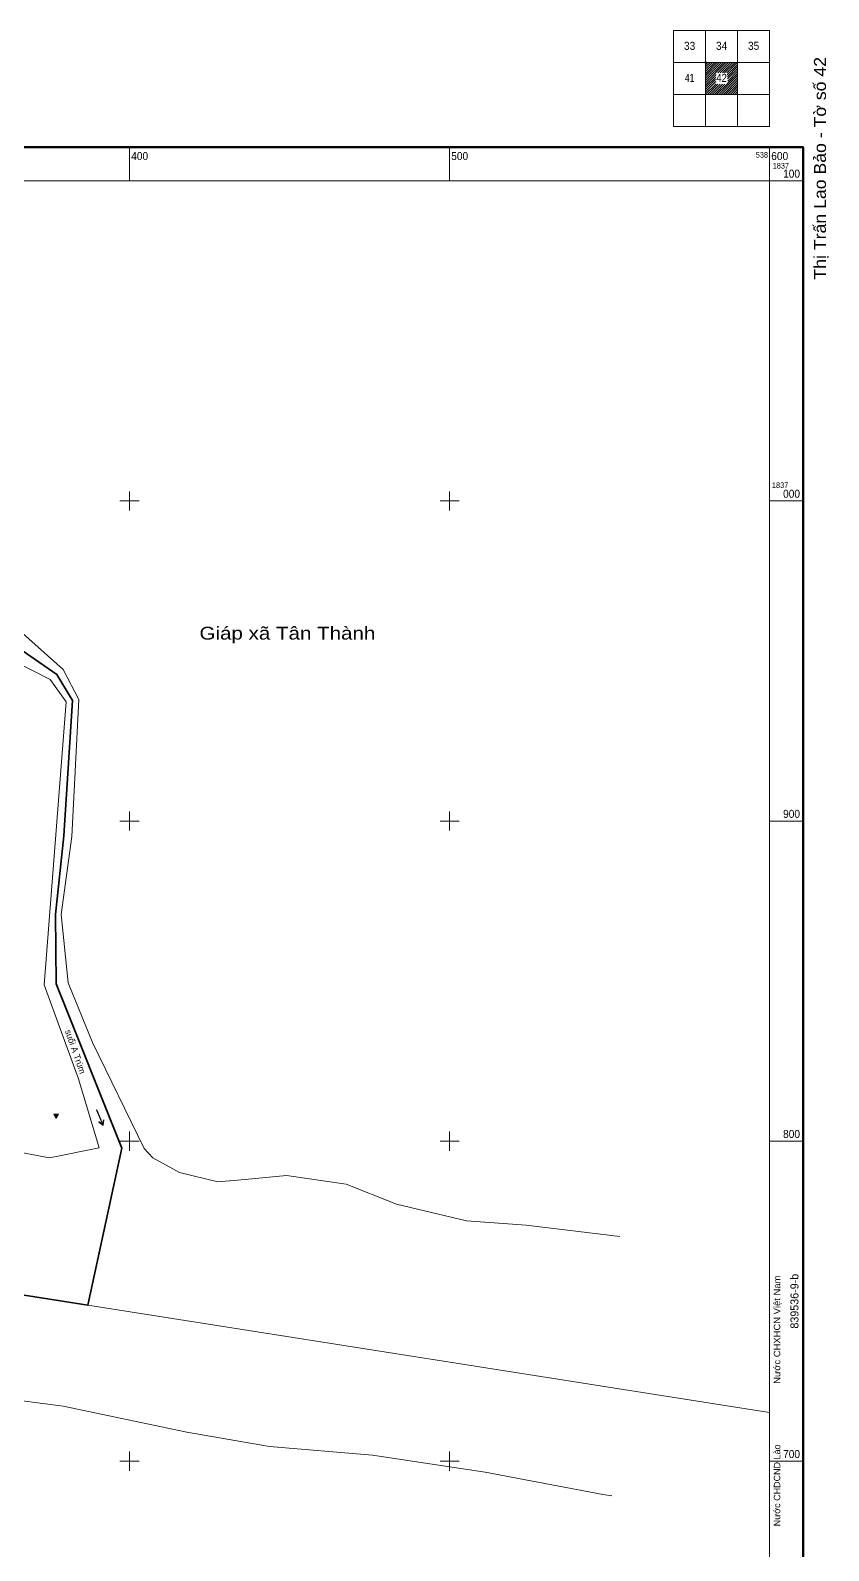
# Model space of a CAD drawing. Header units: metres. Extents: x 537890 to 538618, y 1836364 to 1837147.
# Drawn here: x 538369 to 538618.4, y 1836672.1 to 1837147 of the extents above; entities that cross this region are included whole.
import ezdxf
from ezdxf.enums import TextEntityAlignment as Align

# ---------------------------------------------------------------- set-up
doc = ezdxf.new("R2010")
doc.units = ezdxf.units.M
doc.header["$LTSCALE"] = 0.8
doc.header["$PDMODE"] = 32
doc.header["$PDSIZE"] = 0.4
for name, color, linetype, lineweight in [('31', 7, 'Continuous', 13), ('35', 7, 'Continuous', 13), ('40', 7, 'Continuous', 13), ('46', 7, 'Continuous', 13), ('47', 7, 'Continuous', 13), ('54', 7, 'Continuous', 35), ('63', 7, 'Continuous', 13)]:
    doc.layers.add(name, color=color, linetype=linetype, lineweight=lineweight)
for name, color, linetype in [('39', 7, 'Continuous'), ('41', 7, 'Continuous'), ('58', 7, 'Continuous')]:
    doc.layers.add(name, color=color, linetype=linetype)

msp = doc.modelspace()

# ---------------------------------------------------------------- hatches: boundary and pattern name
at = {"layer": '47'}
msp.add_hatch(color=256, dxfattribs=at).paths.add_polyline_path([(538376.29, 1836808.45), (538377.79, 1836808.45), (538377.04, 1836807.16)])

# ---------------------------------------------------------------- linework, layer by layer
at = {"layer": '31'}
for p, q in [((538363.57, 1836961.29), (538379.24, 1836947.36)), ((538379.24, 1836947.36), (538384.15, 1836937.95)), ((538373.34, 1836848.83), (538380.19, 1836937.28)), ((538384.15, 1836937.95), (538382, 1836895.16)), ((538382, 1836895.16), (538378.59, 1836870.81)), ((538378.59, 1836870.81), (538380.8, 1836849.41)), ((538384.03, 1836819.43), (538373.34, 1836848.83)), ((538380.8, 1836849.41), (538388.4, 1836830.87)), ((538388.4, 1836830.87), (538404.55, 1836797.68)), ((538390.51, 1836797.9), (538384.03, 1836819.43)), ((538329.8, 1836803.32), (538375, 1836794.78)), ((538375, 1836794.78), (538390.51, 1836797.9)), ((538553.16, 1836770.21), (538523.91, 1836773.8))]:
    msp.add_line(p, q, dxfattribs=at)
for points in [[(538211.93, 1837000), (538208.23, 1836986.78), (538212.07, 1836960.38), (538214.88, 1836956.49), (538220.14, 1836953.11), (538246.4, 1836955.28), (538327.7, 1836963.01), (538358.54, 1836952.68), (538375.23, 1836944.19), (538380.19, 1836937.28)], [(538523.91, 1836773.8), (538505.31, 1836775.14), (538483.45, 1836780.33), (538467.65, 1836786.61), (538448.98, 1836789.28), (538436.16, 1836788), (538427.55, 1836787.29), (538415.6, 1836790.25), (538407.25, 1836794.79), (538404.55, 1836797.68)], [(537936.29, 1836756.93), (537963.89, 1836757.68), (537992.98, 1836756.81), (538025.45, 1836756.71), (538052.89, 1836755.07), (538090.86, 1836750.97), (538123.31, 1836747.78), (538162.32, 1836744.58), (538197.71, 1836739.41), (538263.93, 1836729.9), (538329, 1836723.73), (538379.23, 1836717.19), (538417.85, 1836709.12), (538443.69, 1836704.58), (538475.88, 1836701.94), (538511.1, 1836696.56), (538547.84, 1836689.61), (538550.69, 1836689.16)]]:
    msp.add_lwpolyline(points, dxfattribs=at)
at = {"layer": '35'}
for p, q in [((538391.51, 1836805.27), (538390.41, 1836806.12)), ((538391.82, 1836806.68), (538391.63, 1836805.3))]:
    msp.add_line(p, q, dxfattribs=at)
for points in [[(538391.63, 1836805.3), (538389.78, 1836809.74), (538389.65, 1836809.68), (538391.51, 1836805.27)], [(538390.35, 1836805.98), (538391.74, 1836804.9), (538391.96, 1836806.67)]]:
    msp.add_lwpolyline(points, dxfattribs=at)
at = {"layer": '40'}
msp.add_lwpolyline([(537900, 1836793.16), (538000, 1836792.05), (538067.56, 1836791.3), (538259.58, 1836768.74), (538386.95, 1836748.73), (538600, 1836715.25)], dxfattribs=at)
at = {"layer": '46'}
msp.add_lwpolyline([(538386.95, 1836748.73), (538397.53, 1836797.79), (538377.07, 1836849.12), (538376.81, 1836870.76), (538379.5, 1836895.34), (538382.17, 1836937.62), (538377.24, 1836945.78), (538361.06, 1836956.98), (538327.5, 1836966.14), (538245.76, 1836958), (538219.91, 1836955.04), (538216.12, 1836958.12), (538214.09, 1836962.02), (538210.23, 1836986.86), (538214.01, 1837000), (538235.12, 1837066.62), (538239.9, 1837081.64), (538248.73, 1837100)], dxfattribs=at)
at = {"layer": '47'}
msp.add_lwpolyline([(538376.29, 1836808.45), (538377.79, 1836808.45), (538377.04, 1836807.16)], close=True, dxfattribs=at)
at = {"layer": '54'}
for points in [[(538386.95, 1836748.73), (538397.53, 1836797.79), (538377.07, 1836849.12), (538376.81, 1836870.76), (538379.5, 1836895.34), (538382.17, 1836937.62), (538377.24, 1836945.78), (538361.06, 1836956.98), (538327.5, 1836966.14), (538245.76, 1836958), (538219.91, 1836955.04), (538216.12, 1836958.12), (538214.09, 1836962.02), (538210.23, 1836986.86), (538214.01, 1837000)], [(538386.95, 1836748.73), (538259.58, 1836768.74), (538067.56, 1836791.3), (538000, 1836792.05)]]:
    msp.add_lwpolyline(points, dxfattribs=at)
at = {"layer": '63'}
for p, q in [((538580, 1837117), (538580, 1837147)), ((538590, 1837117), (538590, 1837147)), ((538570, 1837137), (538600, 1837137)), ((538580, 1837136.29), (538580.71, 1837137)), ((538580, 1837135.59), (538581.41, 1837137)), ((538580, 1837134.88), (538582.12, 1837137)), ((538580, 1837134.17), (538582.83, 1837137)), ((538580, 1837133.46), (538583.54, 1837137)), ((538580, 1837132.76), (538584.24, 1837137)), ((538580, 1837132.05), (538584.95, 1837137)), ((538580, 1837131.34), (538585.66, 1837137)), ((538580, 1837130.64), (538586.36, 1837137)), ((538583.82, 1837133.75), (538587.07, 1837137)), ((538584.53, 1837133.75), (538587.78, 1837137)), ((538585.24, 1837133.75), (538588.49, 1837137)), ((538585.94, 1837133.75), (538589.19, 1837137)), ((538586.65, 1837133.75), (538589.9, 1837137)), ((538586.75, 1837133.14), (538590, 1837136.39)), ((538586.82, 1837132.52), (538590, 1837135.69)), ((538586.84, 1837131.82), (538590, 1837134.98)), ((538580, 1837129.93), (538583.25, 1837133.18)), ((538580, 1837129.22), (538583.22, 1837132.44)), ((538580, 1837128.52), (538583.12, 1837131.64)), ((538580, 1837127.81), (538583.22, 1837131.02)), ((538580, 1837127.1), (538583.25, 1837130.35)), ((538580.61, 1837127), (538583.86, 1837130.25)), ((538581.31, 1837127), (538584.56, 1837130.25)), ((538582.02, 1837127), (538585.27, 1837130.25)), ((538582.73, 1837127), (538585.98, 1837130.25)), ((538583.44, 1837127), (538586.68, 1837130.25)), ((538584.14, 1837127), (538590, 1837132.86)), ((538584.85, 1837127), (538590, 1837132.15)), ((538585.56, 1837127), (538590, 1837131.44)), ((538586.26, 1837127), (538590, 1837130.74)), ((538586.75, 1837130.32), (538590, 1837133.56)), ((538586.9, 1837131.17), (538590, 1837134.27)), ((538570, 1837127), (538600, 1837127)), ((538586.97, 1837127), (538590, 1837130.03)), ((538587.68, 1837127), (538590, 1837129.32)), ((538588.38, 1837127), (538590, 1837128.62)), ((538589.09, 1837127), (538590, 1837127.91)), ((538589.8, 1837127), (538590, 1837127.2)), ((538400, 1837100), (538400, 1837110.5)), ((538500, 1837100), (538500, 1837110.5)), ((538600, 1837100), (538600, 1837110.5)), ((538600, 1837100), (538610.5, 1837100)), ((538400, 1836997), (538400, 1837003)), ((538500, 1836997), (538500, 1837003)), ((538397, 1837000), (538403, 1837000)), ((538497, 1837000), (538503, 1837000)), ((538600, 1837000), (538610.5, 1837000)), ((538400, 1836897), (538400, 1836903)), ((538500, 1836897), (538500, 1836903)), ((538397, 1836900), (538403, 1836900)), ((538497, 1836900), (538503, 1836900)), ((538600, 1836900), (538610.5, 1836900)), ((538400, 1836797), (538400, 1836803)), ((538500, 1836797), (538500, 1836803)), ((538397, 1836800), (538403, 1836800)), ((538497, 1836800), (538503, 1836800)), ((538600, 1836800), (538610.5, 1836800)), ((538400, 1836697), (538400, 1836703)), ((538500, 1836697), (538500, 1836703)), ((538397, 1836700), (538403, 1836700)), ((538497, 1836700), (538503, 1836700)), ((538600, 1836700), (538610.5, 1836700))]:
    msp.add_line(p, q, dxfattribs=at)
for points in [[(538570, 1837117), (538600, 1837117), (538600, 1837147), (538570, 1837147)], [(537900, 1837100), (538600, 1837100), (538600, 1836400), (537900, 1836400)]]:
    msp.add_lwpolyline(points, close=True, dxfattribs=at)
at = {"layer": '63', "lineweight": 158}
msp.add_lwpolyline([(537889.5, 1837110.5), (538610.5, 1837110.5), (538610.5, 1836389.5), (537889.5, 1836389.5)], close=True, dxfattribs=at)
at = {"layer": '63'}
msp.add_point((538580, 1837137), dxfattribs=at)

# ---------------------------------------------------------------- texts
at = {"layer": '39'}
msp.add_text('suối A Trùm', height=2, rotation=289.137, dxfattribs=at).set_placement((538382.127, 1836827.6428), align=Align.CENTER)
at = {"layer": '41', "width": 1.2}
msp.add_text('Giáp xã Tân Thành', height=4, dxfattribs=at).set_placement((538449.315, 1836956.69), align=Align.CENTER)
at = {"layer": '58'}
for s, width, p in [('Nước CHXHCN Việt Nam', 1.1, (538603.31, 1836741.095)), ('Nước CHDCND Lào', 1.05, (538603.31, 1836692.47))]:
    msp.add_text(s, height=2, rotation=90, dxfattribs=dict(at, width=width)).set_placement(p, align=Align.CENTER)
at = {"layer": '63'}
for s, width, p in [('33', 0.95, (538574.99, 1837140.93)), ('34', 0.95, (538584.99, 1837140.93)), ('35', 0.95, (538594.99, 1837140.93)), ('41', 0.8, (538574.99, 1837130.93)), ('42', 0.9, (538584.995, 1837130.93))]:
    msp.add_text(s, height=2.5, dxfattribs=dict(at, width=width)).set_placement(p, align=Align.CENTER)
at = {"layer": '63', "width": 1.1}
msp.add_text('Thị Trấn Lao Bảo - Tờ số 42 ', height=3.75, rotation=90, dxfattribs=at).set_placement((538617.6, 1837140.23), align=Align.RIGHT)
at = {"layer": '63', "width": 0.95}
for s, height, p in [('400', 2.5, (538400.5, 1837106.5)), ('500', 2.5, (538500.5, 1837106.5)), ('600', 2.5, (538600.5, 1837106.5)), ('1837', 1.75, (538600.96, 1837103.84)), ('1837', 1.75, (538600.72, 1837004.04))]:
    msp.add_text(s, height=height, dxfattribs=at).set_placement(p)
for s, height, p in [('538', 1.75, (538599.5, 1837107.25)), ('100', 2.5, (538609.5, 1837101)), ('000', 2.5, (538609.5, 1837001)), ('900', 2.5, (538609.5, 1836901)), ('800', 2.5, (538609.5, 1836801)), ('700', 2.5, (538609.5, 1836701))]:
    msp.add_text(s, height=height, dxfattribs=at).set_placement(p, align=Align.RIGHT)
at = {"layer": '63'}
msp.add_text('839536-9-b', height=2.5, rotation=90, dxfattribs=at).set_placement((538609, 1836750), align=Align.CENTER)

doc.saveas('drawing.dxf')
